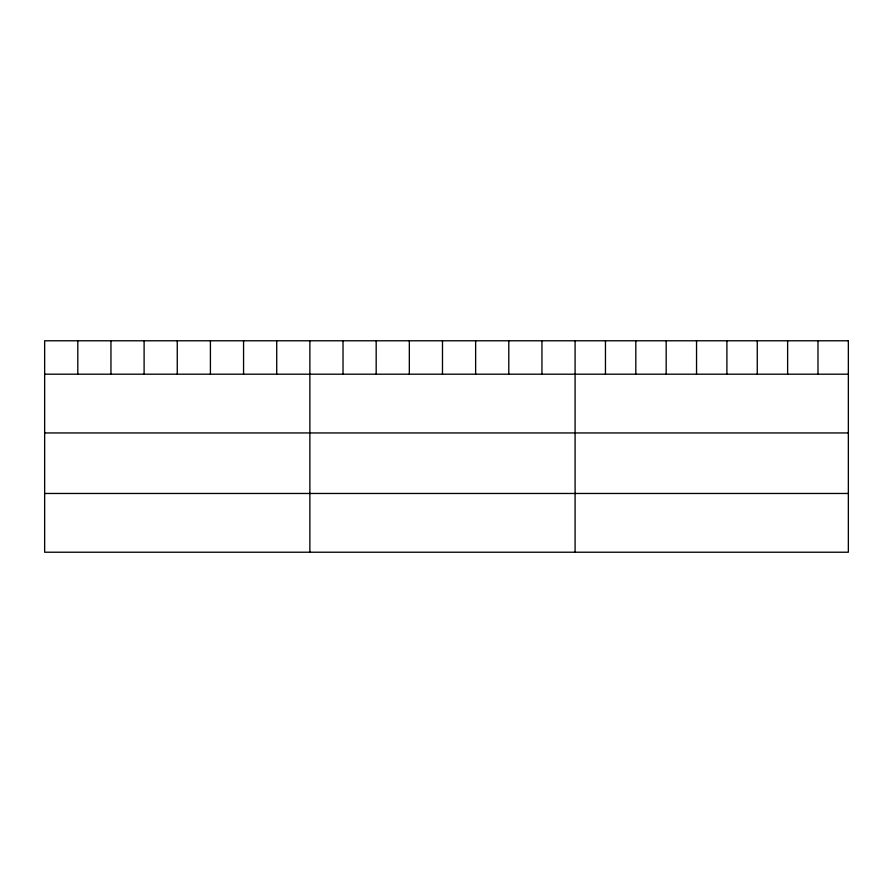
<?xml version="1.0" encoding="UTF-8"?>
<svg xmlns="http://www.w3.org/2000/svg" width="893" height="893" viewBox="0 0 893 893"><rect width="100%" height="100%" fill="white"/><g stroke="black" fill="none" stroke-linecap="round" stroke-linejoin="round"><path stroke-width="1.34" d="M44.65 374.2L848.35 374.2M44.65 432.938L848.35 432.938M44.65 493.472L848.35 493.472M817.988 340.78L817.988 374.2M787.626 340.78L787.626 374.2M757.264 340.78L757.264 374.2M726.902 340.78L726.902 374.2M696.54 340.78L696.54 374.2M666.178 340.78L666.178 374.2M635.816 340.78L635.816 374.2M605.454 340.78L605.454 374.2M575.092 340.78L575.092 552.22M541.939 340.78L541.939 374.2M508.787 340.78L508.787 374.2M475.634 340.78L475.634 374.2M442.481 340.78L442.481 374.2M409.329 340.78L409.329 374.2M376.176 340.78L376.176 374.2M343.024 340.78L343.024 374.2M309.871 340.78L309.871 552.22M276.718 340.78L276.718 374.2M243.566 340.78L243.566 374.2M210.413 340.78L210.413 374.2M177.261 340.78L177.261 374.2M144.108 340.78L144.108 374.2M110.955 340.78L110.955 374.2M77.803 340.78L77.803 374.2M848.35 340.78L44.65 340.78L44.65 552.22L848.35 552.22L848.35 340.78"/></g></svg>
